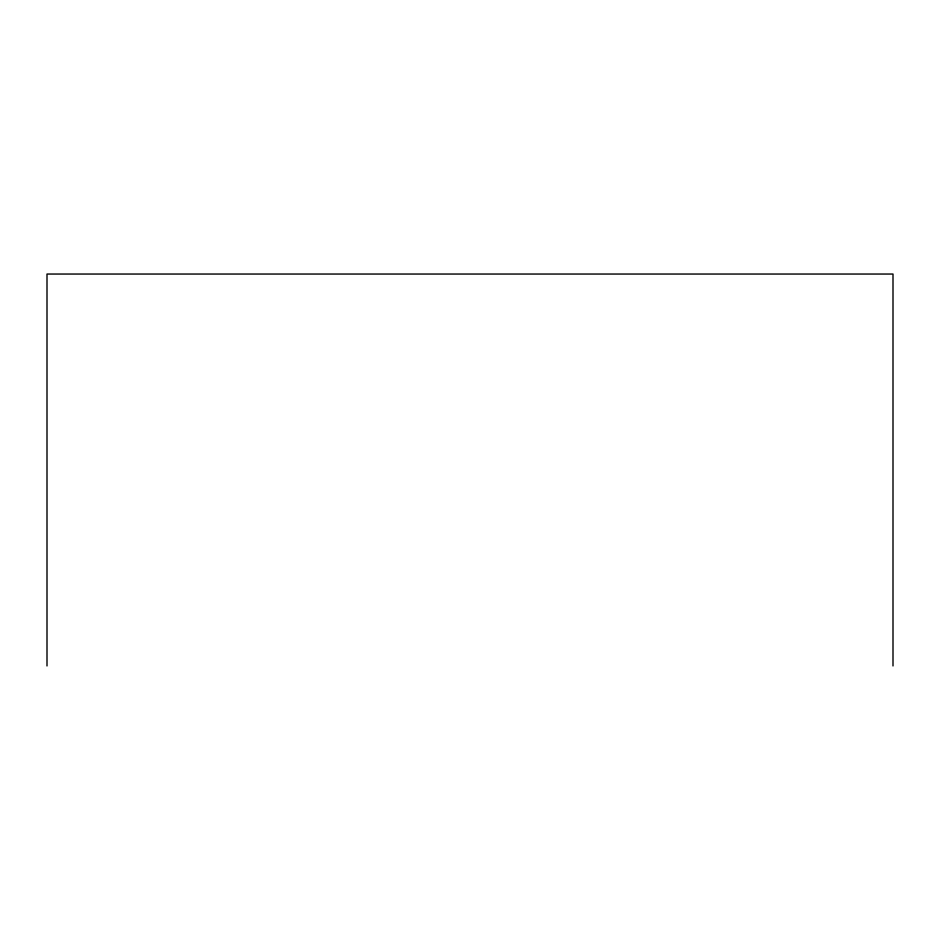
<?xml version="1.0" encoding="UTF-8"?>
<svg xmlns="http://www.w3.org/2000/svg" width="940" height="940" viewBox="0 0 940 940"><rect width="100%" height="100%" fill="white"/><g stroke="black" fill="none" stroke-linecap="round" stroke-linejoin="round"><path stroke-width="1.41" d="M893 665.955L893 274.045L47 274.045L47 665.955"/></g></svg>
